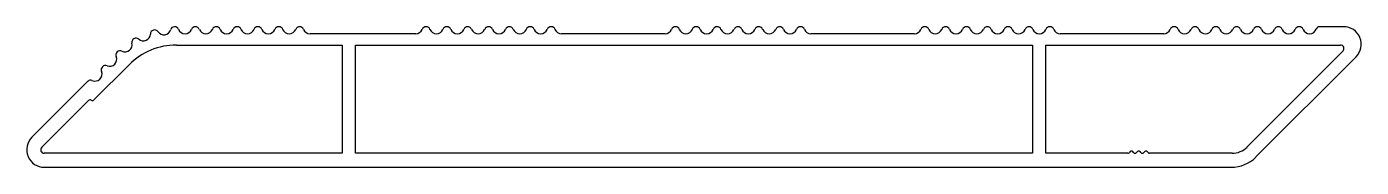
# Model space of a CAD drawing. Extents: x 1496 to 1686, y 2067 to 2087.
import ezdxf

# ---------------------------------------------------------------- set-up
doc = ezdxf.new("R2010")
doc.units = 0
doc.layers.get('0').update_dxf_attribs({"linetype": 'CONTINUOUS'})

msp = doc.modelspace()

# ---------------------------------------------------------------- linework, layer by layer
for p, q in [((1683.67, 2086.9), (1680.23, 2086.9)), ((1517.52, 2084.3), (1517.52, 2084.3)), ((1517.52, 2084.3), (1541.08, 2084.3)), ((1551.56, 2085.9), (1536.53, 2085.9)), ((1541.08, 2084.3), (1541.08, 2068.9)), ((1542.98, 2068.9), (1542.98, 2084.3)), ((1542.98, 2084.3), (1639.38, 2084.3)), ((1587.06, 2085.9), (1572.33, 2085.9)), ((1622.56, 2085.9), (1607.83, 2085.9)), ((1639.38, 2084.3), (1639.38, 2068.9)), ((1641.28, 2068.9), (1641.28, 2084.3)), ((1641.28, 2084.3), (1683.22, 2084.3)), ((1658.06, 2085.9), (1643.33, 2085.9)), ((1683.58, 2083.46), (1669.91, 2069.78)), ((1671.18, 2068.37), (1685.45, 2082.64)), ((1505.76, 2076.48), (1510.78, 2081.5)), ((1504.91, 2079.17), (1496.92, 2071.17)), ((1498.33, 2069.75), (1504.98, 2076.41)), ((1653.28, 2069.13), (1653.13, 2068.98)), ((1653.77, 2069), (1653.64, 2069.13)), ((1654.32, 2069.13), (1654.19, 2069)), ((1654.81, 2069), (1654.68, 2069.13)), ((1655.36, 2069.13), (1655.23, 2069)), ((1655.87, 2068.98), (1655.72, 2069.13)), ((1541.08, 2068.9), (1498.68, 2068.9)), ((1639.38, 2068.9), (1542.98, 2068.9)), ((1652.95, 2068.9), (1641.28, 2068.9)), ((1667.79, 2068.9), (1656.04, 2068.9)), ((1667.79, 2068.9), (1667.79, 2068.9)), ((1498.68, 2066.9), (1667.65, 2066.9))]:
    msp.add_line(p, q)
for centre, radius, start, end in [((1514.39, 2085.84), 0.6, 34.7826, 178.098), ((1515.71, 2086.75), 1, 214.7826, 343.5564), ((1517.24, 2086.3), 0.6, 22.2663, 163.5564), ((1518.72, 2086.9), 1, 202.2663, 337.9757), ((1520.2, 2086.3), 0.6, 22.0243, 157.9757), ((1521.69, 2086.9), 1, 202.0243, 337.9757), ((1523.17, 2086.3), 0.6, 22.0243, 157.9757), ((1524.65, 2086.9), 1, 202.0243, 337.9757), ((1526.14, 2086.3), 0.6, 22.0243, 157.9757), ((1527.62, 2086.9), 1, 202.0243, 337.9757), ((1529.1, 2086.3), 0.6, 22.0243, 157.9757), ((1530.59, 2086.9), 1, 202.0243, 337.9757), ((1532.07, 2086.3), 0.6, 22.0243, 157.9757), ((1533.55, 2086.9), 1, 202.0243, 337.9757), ((1535.04, 2086.3), 0.6, 22.0243, 157.9757), ((1536.52, 2086.9), 1, 202.0243, 270.5377), ((1551.55, 2086.9), 1, 270.5377, 337.9757), ((1553.04, 2086.3), 0.6, 22.0243, 157.9757), ((1554.52, 2086.9), 1, 202.0243, 337.9757), ((1556, 2086.3), 0.6, 22.0243, 157.9757), ((1557.49, 2086.9), 1, 202.0243, 337.9757), ((1558.97, 2086.3), 0.6, 22.0243, 157.9757), ((1560.45, 2086.9), 1, 202.0243, 337.9757), ((1561.94, 2086.3), 0.6, 22.0243, 157.9757), ((1563.42, 2086.9), 1, 202.0243, 337.9757), ((1564.9, 2086.3), 0.6, 22.0243, 157.9757), ((1566.39, 2086.9), 1, 202.0243, 337.9757), ((1567.87, 2086.3), 0.6, 22.0243, 157.9757), ((1569.35, 2086.9), 1, 202.0243, 337.9757), ((1570.84, 2086.3), 0.6, 22.0243, 157.9757), ((1572.32, 2086.9), 1, 202.0243, 270.5377), ((1587.05, 2086.9), 1, 270.5377, 337.9757), ((1588.54, 2086.3), 0.6, 22.0243, 157.9757), ((1590.02, 2086.9), 1, 202.0243, 337.9757), ((1591.5, 2086.3), 0.6, 22.0243, 157.9757), ((1592.99, 2086.9), 1, 202.0243, 337.9757), ((1594.47, 2086.3), 0.6, 22.0243, 157.9757), ((1595.95, 2086.9), 1, 202.0243, 337.9757), ((1597.44, 2086.3), 0.6, 22.0243, 157.9757), ((1598.92, 2086.9), 1, 202.0243, 337.9757), ((1600.4, 2086.3), 0.6, 22.0243, 157.9757), ((1601.89, 2086.9), 1, 202.0243, 337.9757), ((1603.37, 2086.3), 0.6, 22.0243, 157.9757), ((1604.85, 2086.9), 1, 202.0243, 337.9757), ((1606.34, 2086.3), 0.6, 22.0243, 157.9757), ((1607.82, 2086.9), 1, 202.0243, 270.5377), ((1622.55, 2086.9), 1, 270.5377, 337.9757), ((1624.04, 2086.3), 0.6, 22.0243, 157.9757), ((1625.52, 2086.9), 1, 202.0243, 337.9757), ((1627, 2086.3), 0.6, 22.0243, 157.9757), ((1628.49, 2086.9), 1, 202.0243, 337.9757), ((1629.97, 2086.3), 0.6, 22.0243, 157.9757), ((1631.45, 2086.9), 1, 202.0243, 337.9757), ((1632.94, 2086.3), 0.6, 22.0243, 157.9757), ((1634.42, 2086.9), 1, 202.0243, 337.9757), ((1635.9, 2086.3), 0.6, 22.0243, 157.9757), ((1637.39, 2086.9), 1, 202.0243, 337.9757), ((1638.87, 2086.3), 0.6, 22.0243, 157.9757), ((1640.35, 2086.9), 1, 202.0243, 337.9757), ((1641.84, 2086.3), 0.6, 22.0243, 157.9757), ((1643.32, 2086.9), 1, 202.0243, 270.5377), ((1658.05, 2086.9), 1, 270.5377, 337.9757), ((1659.54, 2086.3), 0.6, 22.0243, 157.9757), ((1661.02, 2086.9), 1, 202.0243, 337.9757), ((1662.5, 2086.3), 0.6, 22.0243, 157.9757), ((1663.99, 2086.9), 1, 202.0243, 337.9757), ((1665.47, 2086.3), 0.6, 22.0243, 157.9757), ((1666.95, 2086.9), 1, 202.0243, 337.9757), ((1668.44, 2086.3), 0.6, 22.0243, 157.9757), ((1669.92, 2086.9), 1, 202.0243, 337.9757), ((1671.4, 2086.3), 0.6, 22.0243, 157.9757), ((1672.89, 2086.9), 1, 202.0243, 337.9757), ((1674.37, 2086.3), 0.6, 22.0243, 157.9757), ((1675.85, 2086.9), 1, 202.0243, 337.9757), ((1677.34, 2086.3), 0.6, 22.0243, 157.9757), ((1678.82, 2086.9), 1, 202.0243, 340.5288), ((1680.23, 2086.4), 0.5, 90.6125, 160.5288), ((1683.68, 2084.4), 2.5, 315, 90.2739), ((1510.19, 2084.33), 1, 243.8478, 12.6396), ((1517.52, 2074.8), 9.5, 90, 135.1927), ((1511.75, 2084.68), 0.6, 49.3242, 192.6396), ((1512.79, 2085.89), 1, 229.3242, 358.098), ((1683.22, 2083.8), 0.5, 315.8927, 90), ((1508.01, 2082.27), 1, 247.0243, 22.9757), ((1509.48, 2082.89), 0.6, 63.8478, 202.9757), ((1505.91, 2080.17), 1, 244.4712, 22.9757), ((1507.39, 2080.79), 0.6, 67.0243, 202.9757), ((1505.27, 2078.82), 0.5, 64.4712, 135.0004), ((1505.19, 2076.19), 0.3, 54.5941, 135.0003), ((1505.54, 2076.68), 0.3, 234.5941, 316.253), ((1498.68, 2069.4), 2.5, 134.9999, 270), ((1498.68, 2069.4), 0.5, 135.5932, 270), ((1653.46, 2068.95), 0.25, 45, 135), ((1654.5, 2068.95), 0.25, 45, 135), ((1655.54, 2068.95), 0.25, 45, 135), ((1667.79, 2071.9), 3, 270, 315.0002), ((1652.95, 2069.15), 0.25, 270, 315), ((1653.98, 2069.21), 0.3, 225, 315), ((1655.02, 2069.21), 0.3, 225, 315), ((1656.04, 2069.15), 0.25, 225, 270), ((1667.65, 2071.9), 5, 270, 315)]:
    msp.add_arc(centre, radius, start, end)

doc.saveas('drawing.dxf')
